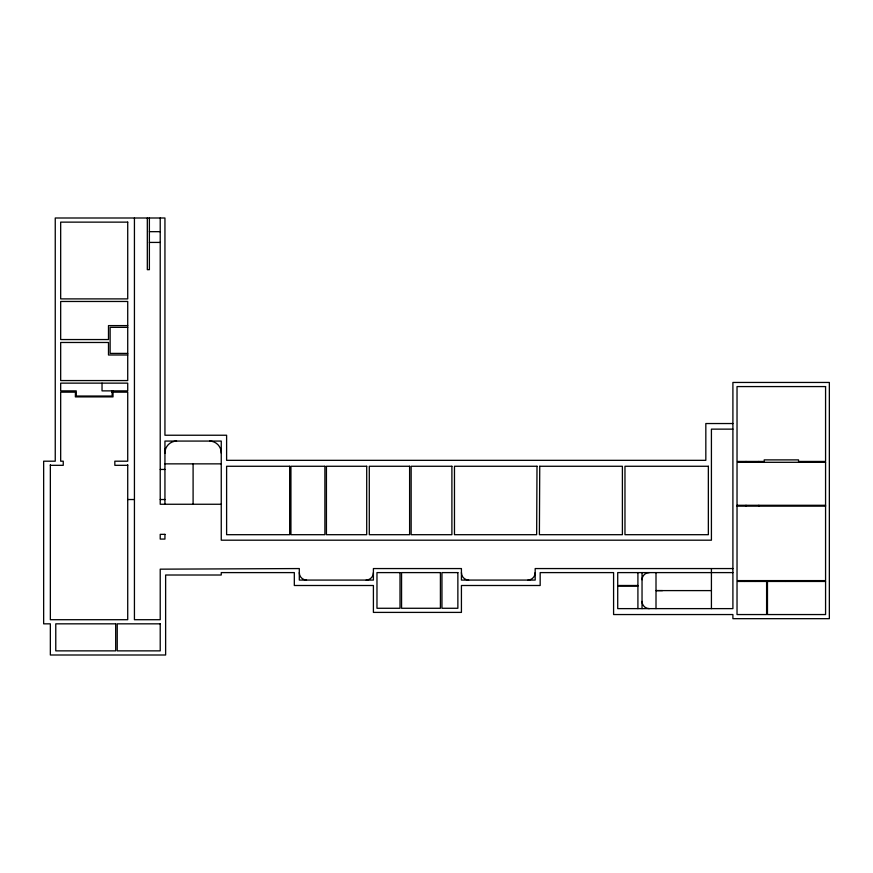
<?xml version="1.0" encoding="UTF-8"?>
<svg xmlns="http://www.w3.org/2000/svg" width="873" height="873" viewBox="0 0 873 873"><rect width="100%" height="100%" fill="white"/><g stroke="black" fill="none" stroke-linecap="round" stroke-linejoin="round"><path stroke-width="1.31" d="M149.381 231.672L160.217 231.672M149.381 242.421L160.217 242.421M127.72 325.607L108.492 325.607L108.492 339.553L60.674 339.553L60.674 301.469L127.72 301.469L127.72 380.563L60.674 380.563L60.674 342.478L108.492 342.478L108.492 354.995L127.72 354.995M127.72 327.353L110.129 327.331L110.129 353.401L127.72 353.401M111.624 392.163L127.72 392.163L127.72 461.195L114.832 461.195L114.832 465.32L127.72 465.32M732.905 423.536L705.831 423.536L705.831 460.333L226.609 460.333L226.609 435.234L164.942 435.234L164.942 217.999L55.25 217.999L55.25 461.195L43.65 461.195L43.65 623.835L50.35 623.835L50.35 655.001L165.63 655.001L165.63 575.012L221.251 575.012L221.251 572.601L294.321 572.601L294.321 585.499L373.404 585.499L373.404 612.399L461.424 612.399L461.424 585.499L540.169 585.499L540.169 572.601L613.588 572.601L613.588 614.548L732.905 614.548L732.905 618.673L829.35 618.673L829.35 382.45L732.905 382.45L732.905 608.623L617.713 608.623L617.713 586.099L637.912 586.099M732.905 429.134L711.419 429.134L711.419 540.191L221.251 540.191L221.251 441.072L164.942 441.072L164.942 504.256M164.942 463.858L221.251 463.858M50.35 465.32L63.249 465.32L63.249 461.195L60.674 461.195L60.674 392.163L75.427 392.163L75.373 396.888L113.021 396.888L113.021 390.875M160.217 469.445L164.942 469.445M127.72 499.531L134.431 499.531M160.217 499.531L164.942 499.531M221.251 504.256L160.217 504.256L160.217 217.999M737.03 505.292L825.574 505.292M737.03 506.154L825.574 506.154M732.905 568.563L535.182 568.563L535.182 580.076L461.424 580.076L461.424 568.563L373.404 568.563L373.404 580.076L299.308 580.076L299.308 568.563L160.217 569.163L160.217 619.71L134.431 619.71L134.431 217.999M732.905 572.601L617.713 572.601L617.713 585.499L637.912 585.499M711.419 590.606L656.005 590.595L662.509 590.606M165.008 448.842L164.942 453.109A11.818 11.818 0 0 1 176.553 441.072M785.525 580.6L785.525 581.451M768.709 580.6L768.709 581.451M758.823 461.446L758.823 462.308M758.823 505.292L758.823 506.154M755.178 580.6L755.178 581.451M746.011 461.446L746.011 462.308M746.011 505.292L746.011 506.154M744.494 580.6L744.494 581.451M711.419 568.563L711.419 608.623M656.005 572.601L656.005 608.623M642.037 572.601L642.037 608.623M637.912 572.601L637.912 608.623M193.097 463.858L193.097 504.256M149.381 217.999L149.381 269.67L147.319 269.67L147.319 217.999M127.72 464.72L127.72 619.71L50.35 619.71L50.35 464.72M112.159 390.875L112.159 396.036L76.235 396.036L76.235 390.875L60.674 390.875L60.674 383.138L127.72 383.138L127.72 390.875L102.032 390.875L102.032 383.138M373.404 572.601A7.355 7.355 0 0 1 366.18 580.076M306.521 580.076A7.355 7.355 0 0 1 299.308 572.601M468.648 580.076A7.355 7.355 0 0 1 461.424 572.601M535.182 572.601A7.355 7.355 0 0 1 527.969 580.076M209.64 441.072A11.818 11.818 0 0 1 221.251 453.109M649.261 608.623A7.224 7.224 0 0 1 642.037 601.399M642.037 579.737A7.224 7.224 0 0 1 649.261 572.601M537.004 466.269L536.655 534.691L454.473 534.691L454.473 466.269L537.004 466.269M539.743 466.269L539.394 534.691L622.394 534.691L622.394 466.269L539.743 466.269M127.72 222.135L60.674 222.135L60.674 298.893L127.72 298.893L127.72 222.135M825.574 386.575L737.03 386.575L737.03 461.446L764.213 461.446L764.213 459.885L798.522 459.885L798.522 461.446L825.574 461.446L825.574 386.575M825.574 462.308L737.03 462.308L737.03 580.6L825.574 580.6L825.574 462.308M289.672 466.269L226.609 466.269L226.609 534.691L289.672 534.691L289.672 466.269M324.898 466.269L290.927 466.269L290.927 534.691L324.898 534.691L324.898 466.269M366.704 466.269L326.426 466.269L326.426 534.691L366.704 534.691L366.704 466.269M409.612 466.269L369.29 466.269L369.29 534.691L409.612 534.691L409.612 466.269M451.898 466.269L411.15 466.269L411.15 534.691L451.898 534.691L451.898 466.269M708.352 466.269L624.97 466.269L624.97 534.691L708.352 534.691L708.352 466.269M164.942 534.352L160.217 534.352L160.217 539.077L164.942 539.077L164.942 534.352M400.009 572.601L376.972 572.601L376.972 608.274L400.009 608.274L400.009 572.601M440.407 572.601L401.558 572.601L401.558 608.274L440.407 608.274L440.407 572.601M457.867 572.601L441.956 572.601L441.956 608.274L457.867 608.274L457.867 572.601M766.603 581.451L737.03 581.451L737.03 614.548L766.603 614.548L766.603 581.451M825.574 581.451L767.465 581.451L767.465 614.548L825.574 614.548L825.574 581.451M115.683 623.835L55.774 623.835L55.774 650.865L115.683 650.865L115.683 623.835M160.217 623.835L117.233 623.835L117.233 650.865L160.217 650.865L160.217 623.835"/></g></svg>
